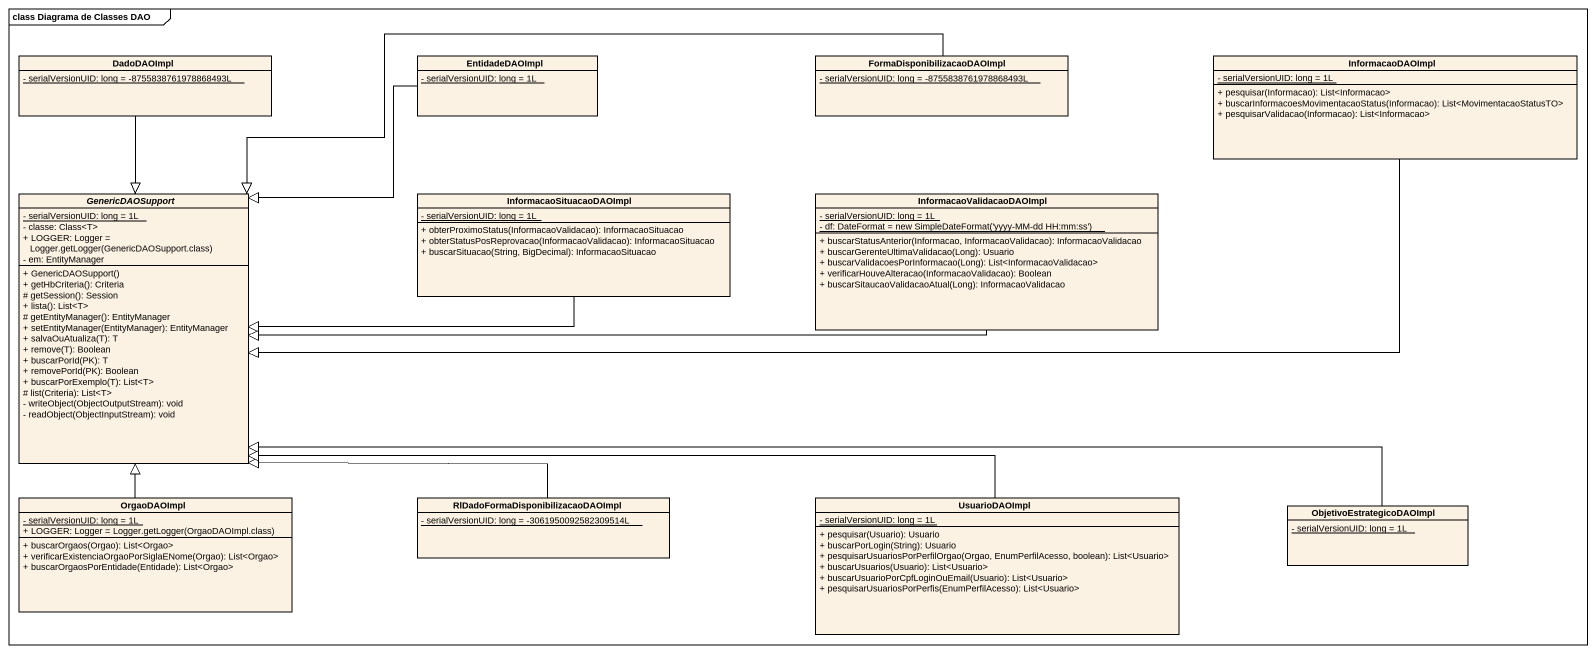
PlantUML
@startuml
mainframe class Diagrama de Classes DAO
hide circle
hide empty members
skinparam classAttributeIconSize 0
class DadoDAOImpl {
  {static} - serialVersionUID: long = -8755838761978868493L
}
class EntidadeDAOImpl {
  {static} - serialVersionUID: long = 1L
}
class FormaDisponibilizacaoDAOImpl {
  {static} - serialVersionUID: long = -8755838761978868493L
}
class InformacaoDAOImpl {
  {static} - serialVersionUID: long = 1L
  + pesquisar(Informacao): List<Informacao>
  + buscarInformacoesMovimentacaoStatus(Informacao): List<MovimentacaoStatusTO>
  + pesquisarValidacao(Informacao): List<Informacao>
}
abstract class GenericDAOSupport {
  {static} - serialVersionUID: long = 1L
  - classe: Class<T>
  {field} + LOGGER: Logger = Logger.getLogger(GenericDAOSupport.class)
  - em: EntityManager
  + GenericDAOSupport()
  + getHbCriteria(): Criteria
  # getSession(): Session
  + lista(): List<T>
  # getEntityManager(): EntityManager
  + setEntityManager(EntityManager): EntityManager
  + salvaOuAtualiza(T): T
  + remove(T): Boolean
  + buscarPorId(PK): T
  + removePorId(PK): Boolean
  + buscarPorExemplo(T): List<T>
  # list(Criteria): List<T>
  - writeObject(ObjectOutputStream): void
  - readObject(ObjectInputStream): void
}
class InformacaoSituacaoDAOImpl {
  {static} - serialVersionUID: long = 1L
  + obterProximoStatus(InformacaoValidacao): InformacaoSituacao
  + obterStatusPosReprovacao(InformacaoValidacao): InformacaoSituacao
  + buscarSituacao(String, BigDecimal): InformacaoSituacao
}
class InformacaoValidacaoDAOImpl {
  {static} - serialVersionUID: long = 1L
  {static} {field} - df: DateFormat = new SimpleDateFormat('yyyy-MM-dd HH:mm:ss')
  + buscarStatusAnterior(Informacao, InformacaoValidacao): InformacaoValidacao
  + buscarGerenteUltimaValidacao(Long): Usuario
  + buscarValidacoesPorInformacao(Long): List<InformacaoValidacao>
  + verificarHouveAlteracao(InformacaoValidacao): Boolean
  + buscarSitaucaoValidacaoAtual(Long): InformacaoValidacao
}
class OrgaoDAOImpl {
  {static} - serialVersionUID: long = 1L
  {field} + LOGGER: Logger = Logger.getLogger(OrgaoDAOImpl.class)
  + buscarOrgaos(Orgao): List<Orgao>
  + verificarExistenciaOrgaoPorSiglaENome(Orgao): List<Orgao>
  + buscarOrgaosPorEntidade(Entidade): List<Orgao>
}
class "RlDadoFormaDisponibilizacaoDAOImpl" as RlDadoFormaDisponibilizacaoD {
  {static} - serialVersionUID: long = -3061950092582309514L
}
class UsuarioDAOImpl {
  {static} - serialVersionUID: long = 1L
  + pesquisar(Usuario): Usuario
  + buscarPorLogin(String): Usuario
  + pesquisarUsuariosPorPerfilOrgao(Orgao, EnumPerfilAcesso, boolean): List<Usuario>
  + buscarUsuarios(Usuario): List<Usuario>
  + buscarUsuarioPorCpfLoginOuEmail(Usuario): List<Usuario>
  + pesquisarUsuariosPorPerfis(EnumPerfilAcesso): List<Usuario>
}
class ObjetivoEstrategicoDAOImpl {
  {static} - serialVersionUID: long = 1L
}
DadoDAOImpl --|> GenericDAOSupport
EntidadeDAOImpl --|> GenericDAOSupport
FormaDisponibilizacaoDAOImpl -left-|> GenericDAOSupport
InformacaoDAOImpl -left-|> GenericDAOSupport
InformacaoSituacaoDAOImpl -left-|> GenericDAOSupport
InformacaoValidacaoDAOImpl -left-|> GenericDAOSupport
OrgaoDAOImpl -up-|> GenericDAOSupport
RlDadoFormaDisponibilizacaoD -left-|> GenericDAOSupport
UsuarioDAOImpl -left-|> GenericDAOSupport
ObjetivoEstrategicoDAOImpl -left-|> GenericDAOSupport
@enduml
